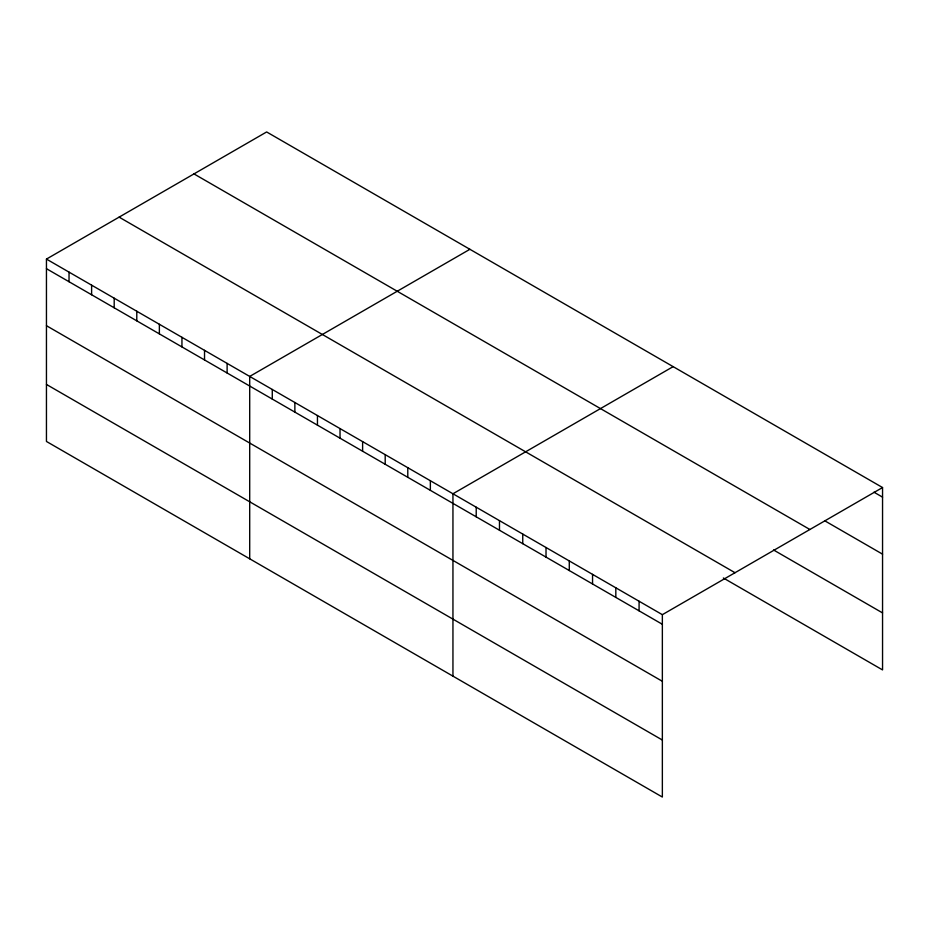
<?xml version="1.0" encoding="UTF-8"?>
<svg xmlns="http://www.w3.org/2000/svg" width="929" height="929" viewBox="0 0 929 929"><rect width="100%" height="100%" fill="white"/><g stroke="black" fill="none" stroke-linecap="round" stroke-linejoin="round"><path stroke-width="1.39" d="M662.354 681.294L662.354 614.673L46.45 259.086L46.45 441.461L662.354 797.047L662.354 681.294L46.45 325.707M723.354 578.001L882.55 669.914L882.55 487.539L266.646 131.953L46.45 259.086M469.9 249.297L249.704 376.431L249.704 558.805M673.142 366.641L452.946 493.775L452.946 676.149M662.354 614.673L882.55 487.539M873.98 492.196L882.55 497.143M824.998 520.937L882.55 554.16M193.987 173.909L809.891 529.495M773.555 549.98L882.55 612.908M119.109 217.131L735.013 572.717M46.45 268.69L662.354 624.276M46.45 384.443L662.354 740.03M639.082 601.237L639.082 610.841M615.822 587.802L615.822 597.405M592.551 574.377L592.551 583.981M569.28 560.942L569.28 570.545M546.02 547.506L546.02 557.11M522.748 534.07L522.748 543.674M499.477 520.635L499.477 530.238M476.217 507.199L476.217 516.814M430.359 480.734L430.359 490.338M407.785 467.693L407.785 477.297M385.198 454.653L385.198 464.268M362.612 441.623L362.612 451.227M340.026 428.583L340.026 438.186M317.451 415.542L317.451 425.145M294.865 402.501L294.865 412.104M272.278 389.46L272.278 399.075M227.117 363.39L227.117 372.993M204.531 350.349L204.531 359.953M181.945 337.308L181.945 346.923M159.37 324.279L159.37 333.883M136.784 311.238L136.784 320.842M114.197 298.197L114.197 307.801M91.611 285.157L91.611 294.76M69.036 272.116L69.036 281.731"/></g></svg>
